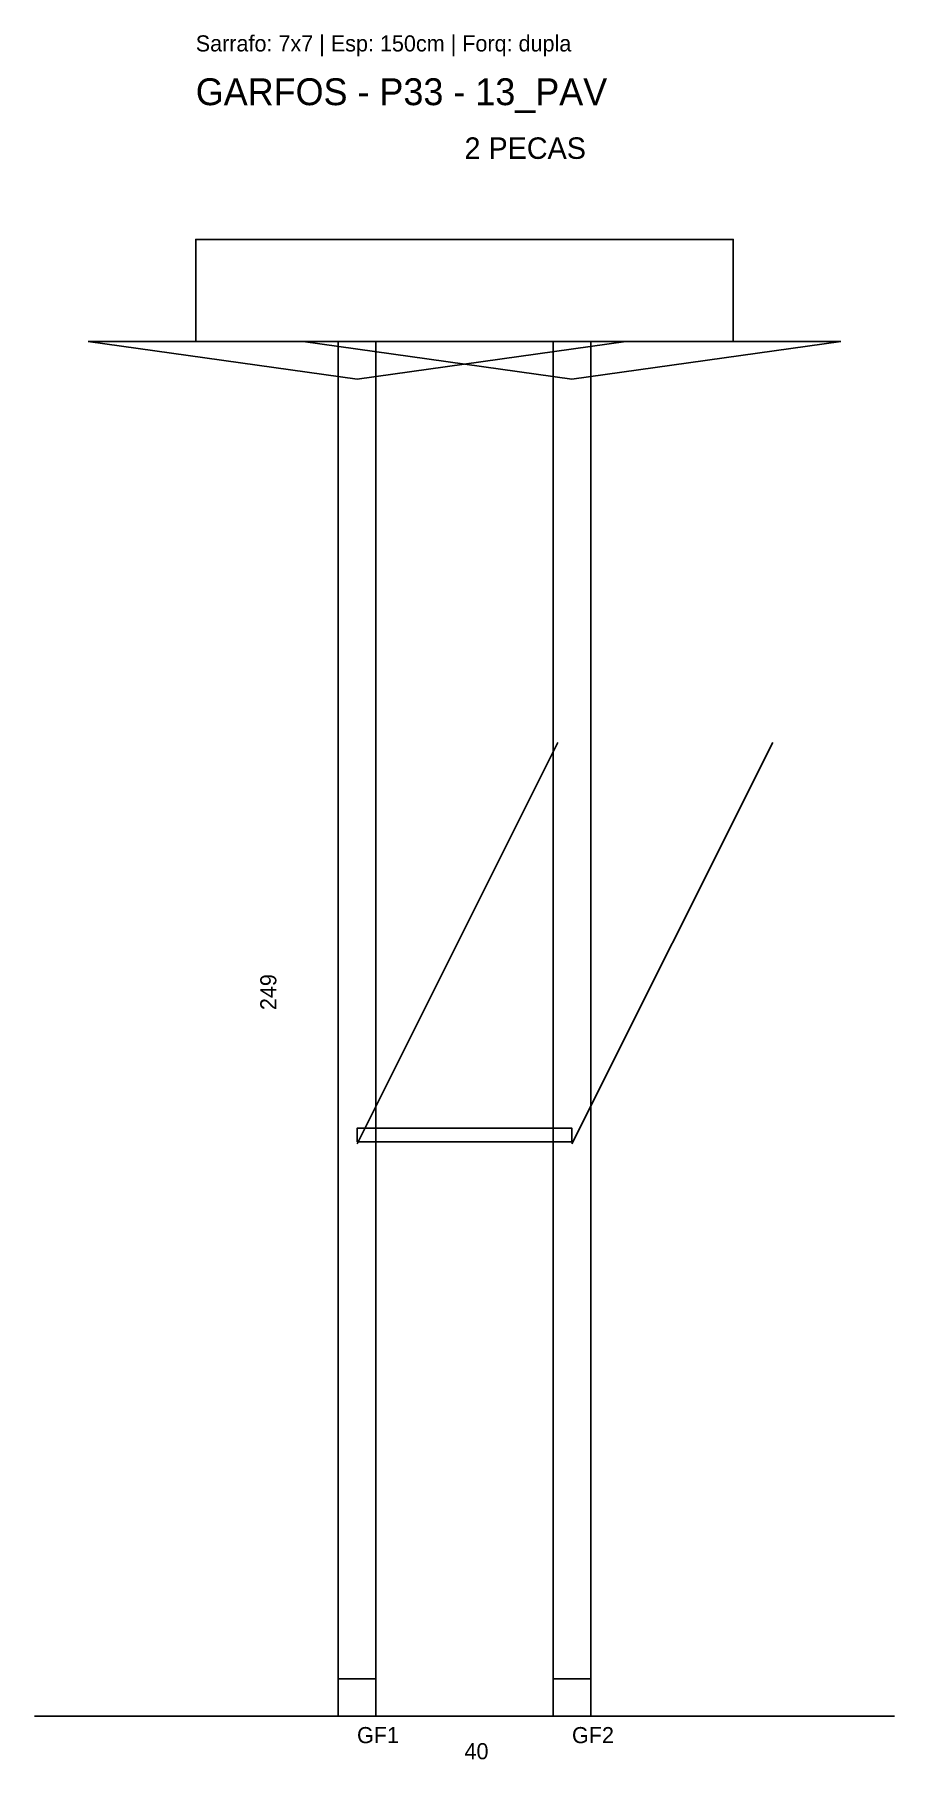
# Model space of a CAD drawing. Header units: metres. Extents: x -30 to 130, y -15 to 306.
import ezdxf

# ---------------------------------------------------------------- set-up
doc = ezdxf.new("R2010")
doc.units = ezdxf.units.M
for name, color, linetype in [('BARRA_ANCORAGEM', 6, 'Continuous'), ('COTA', 1, 'Continuous'), ('GARFOS', 5, 'Continuous'), ('NOMENCLATURA', 7, 'Continuous'), ('SARRAFOS', 3, 'Continuous'), ('TIRAS_REESCORAMENTO', 4, 'Continuous'), ('VIGAS_REF', 1, 'Continuous')]:
    doc.layers.add(name, color=color, linetype=linetype)

msp = doc.modelspace()

# ---------------------------------------------------------------- linework, layer by layer
at = {"layer": 'BARRA_ANCORAGEM'}
for p, q in [((30, 99.6), (67.35, 174.3)), ((70, 99.6), (107.35, 174.3))]:
    msp.add_line(p, q, dxfattribs=at)
at = {"layer": 'GARFOS'}
for p, q in [((30, 242), (-20, 249)), ((-20, 249), (80, 249)), ((70, 242), (20, 249)), ((20, 249), (120, 249)), ((30, 242), (80, 249)), ((70, 242), (120, 249))]:
    msp.add_line(p, q, dxfattribs=at)
at = {"layer": 'GARFOS', "linetype": 'CONTINUOUS'}
msp.add_line((-30, -7), (130, -7), dxfattribs=at)
at = {"layer": 'GARFOS'}
for points in [[(26.5, 0), (33.5, 0), (33.5, 249), (26.5, 249), (26.5, 0)], [(66.5, 0), (73.5, 0), (73.5, 249), (66.5, 249), (66.5, 0)]]:
    msp.add_lwpolyline(points, dxfattribs=at)
at = {"layer": 'SARRAFOS'}
for points in [[(26.5, -7), (33.5, -7), (33.5, 0), (26.5, 0), (26.5, -7)], [(66.5, -7), (73.5, -7), (73.5, 0), (66.5, 0), (66.5, -7)]]:
    msp.add_lwpolyline(points, dxfattribs=at)
at = {"layer": 'TIRAS_REESCORAMENTO'}
msp.add_lwpolyline([(30, 100), (70, 100), (70, 102.5), (30, 102.5), (30, 100)], dxfattribs=at)
at = {"layer": 'VIGAS_REF'}
msp.add_lwpolyline([(0, 249), (100, 249), (100, 268), (0, 268), (0, 249)], dxfattribs=at)

# ---------------------------------------------------------------- texts
at = {"layer": 'COTA'}
msp.add_text('249', height=3, rotation=90, dxfattribs=at).set_placement((15, 124.5))
msp.add_text('40', height=3, dxfattribs=at).set_placement((50, -15))
at = {"layer": 'NOMENCLATURA'}
for s, height, p in [('Sarrafo: 7x7 | Esp: 150cm | Forq: dupla', 3, (0, 303)), ('GARFOS - P33 - 13_PAV', 5, (0, 293)), ('2 PECAS', 4, (50, 283)), ('GF1', 3, (30, -12)), ('GF2', 3, (70, -12))]:
    msp.add_text(s, height=height, dxfattribs=at).set_placement(p)

doc.saveas('drawing.dxf')
